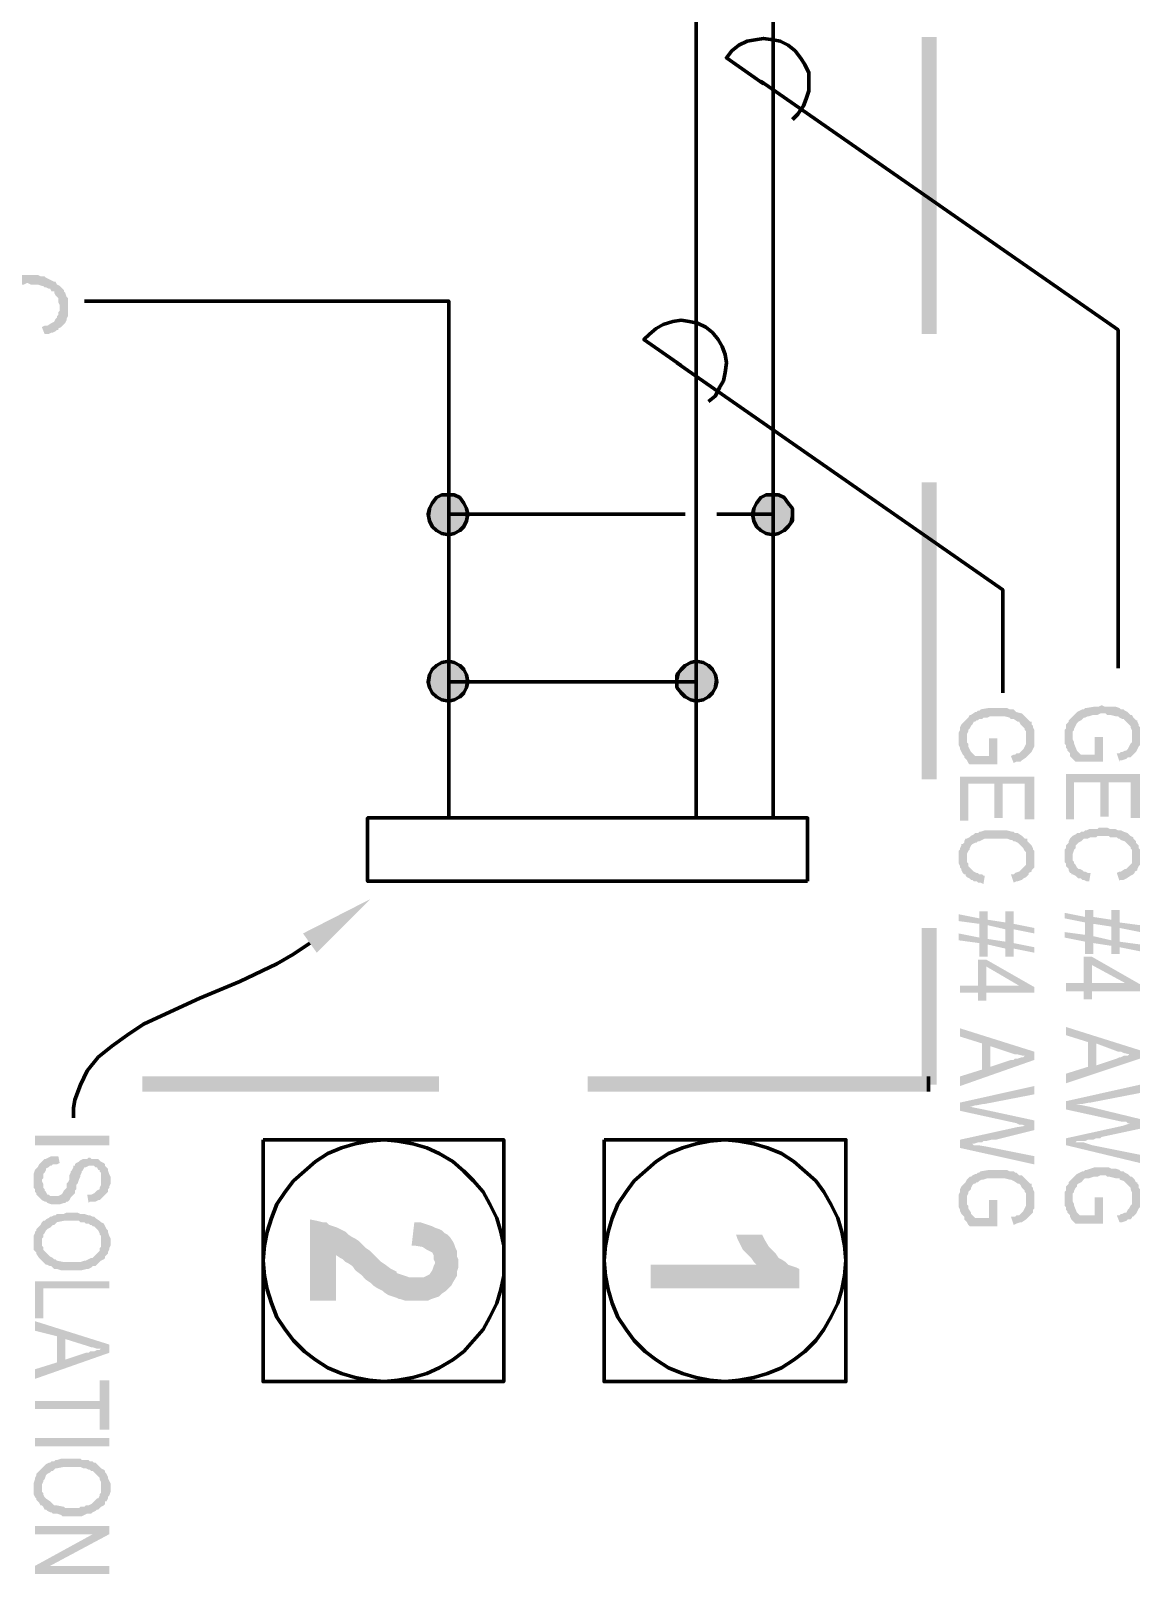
# Model space of a CAD drawing. Header units: inches. Extents: x -186 to 186, y -282 to 282.
# Drawn here: x 28.81 to 58.7, y -200.52 to -158.94 of the extents above; entities that cross this region are included whole.
import ezdxf

# ---------------------------------------------------------------- set-up
doc = ezdxf.new("R2010")
doc.units = ezdxf.units.IN
doc.header["$MEASUREMENT"] = 0
doc.layers.add('H', color=7, linetype='CONTINUOUS', lineweight=100)
doc.layers.add('P', color=250, linetype='CONTINUOUS', lineweight=100)

msp = doc.modelspace()

# ---------------------------------------------------------------- hatches: boundary and pattern name
at = {"layer": 'H', "linetype": 'Continuous'}
for points in [[(52.815, -167.111), (53.222, -167.111), (52.815, -159.111)], [(53.222, -167.111), (52.815, -159.111), (53.222, -159.111)], [(29.815, -166.407), (29.815, -166.259), (29.815, -166.222), (29.815, -166.148), (29.778, -166.111), (29.741, -166), (29.704, -165.963), (29.704, -165.926), (29.667, -165.889), (29.63, -165.852), (29.593, -165.815), (29.519, -165.778), (29.481, -165.704), (29.444, -165.704), (29.37, -165.667), (29.296, -165.63), (29.222, -165.593), (29.185, -165.556), (29.074, -165.556), (29, -165.519), (28.963, -165.519), (28.889, -165.519), (28.815, -165.519), (28.778, -165.519), (28.63, -165.519), (28.556, -165.519), (28.481, -165.519), (28.444, -165.519), (28.37, -165.556), (28.296, -165.556), (28.185, -165.593), (28.148, -165.63), (28.111, -165.63), (28.074, -165.63), (28, -165.667), (27.963, -165.704), (27.926, -165.741), (27.852, -165.778), (27.815, -165.815), (27.778, -165.852), (27.741, -165.889), (27.704, -165.963), (27.667, -166), (27.667, -166.074), (27.63, -166.111), (27.63, -166.185), (27.63, -166.222), (27.593, -166.37), (27.593, -166.444), (27.593, -166.519), (27.593, -166.556), (27.63, -166.63), (27.63, -166.667), (27.667, -166.741), (27.667, -166.815), (27.704, -166.852), (27.741, -166.889), (27.778, -166.963), (27.815, -167), (27.852, -167.037), (27.852, -166.407), (27.852, -166.333), (27.852, -166.296), (27.889, -166.222), (27.889, -166.148), (27.926, -166.111), (27.963, -166.074), (28, -166), (28.074, -165.926), (28.111, -165.926), (28.148, -165.889), (28.185, -165.852), (28.222, -165.852), (28.259, -165.815), (28.333, -165.815), (28.37, -165.778), (28.444, -165.778), (28.519, -165.778), (28.63, -165.778), (28.704, -165.741), (28.741, -165.741), (28.815, -165.778), (28.926, -165.778), (29, -165.778), (29.111, -165.815), (29.148, -165.815), (29.185, -165.852), (29.222, -165.852), (29.296, -165.889), (29.333, -165.889), (29.37, -165.963), (29.444, -165.963), (29.444, -166), (29.481, -166.074), (29.519, -166.111), (29.556, -166.148), (29.556, -166.259), (29.593, -166.333), (29.593, -166.407), (29.63, -166.926), (29.667, -166.889), (29.704, -166.852), (29.741, -166.815), (29.778, -166.741), (29.778, -166.704), (29.815, -166.63), (29.815, -166.593), (29.815, -166.519), (29.815, -166.481)], [(29.63, -166.926), (29.593, -166.407), (29.593, -166.481), (29.556, -166.519), (29.556, -166.593), (29.519, -166.63), (29.519, -166.667), (29.481, -166.704), (29.444, -166.778), (29.37, -166.815), (29.259, -166.889), (29.185, -166.889), (29.111, -166.926), (29.185, -167.111), (29.222, -167.111), (29.296, -167.111), (29.37, -167.074), (29.407, -167.074), (29.481, -167.037), (29.519, -167), (29.556, -167), (29.556, -166.963)], [(52.815, -179.111), (53.222, -179.111), (52.815, -171.111)], [(53.222, -179.111), (52.815, -171.111), (53.222, -171.111)], [(39.63, -171.667), (39.556, -171.815), (39.556, -172.148)], [(39.63, -171.667), (39.63, -172.296), (39.556, -172.148)], [(39.741, -171.519), (39.63, -171.667), (39.63, -172.296)], [(39.741, -171.519), (39.741, -172.407), (39.63, -172.296)], [(39.889, -171.444), (39.741, -171.519), (39.741, -172.407)], [(39.889, -171.444), (39.889, -172.481), (39.741, -172.407)], [(40.074, -171.444), (39.889, -171.444), (39.889, -172.481)], [(40.074, -171.444), (40.074, -172.519), (39.889, -172.481)], [(40.222, -171.444), (40.074, -171.444), (40.074, -172.519)], [(40.222, -171.444), (40.222, -172.481), (40.074, -172.519)], [(40.37, -171.519), (40.222, -171.444), (40.222, -172.481)], [(40.37, -171.519), (40.37, -172.407), (40.222, -172.481)], [(40.481, -171.667), (40.37, -171.519), (40.37, -172.407)], [(40.481, -171.667), (40.481, -172.296), (40.37, -172.407)], [(40.556, -171.815), (40.481, -171.667), (40.481, -172.296)], [(48.37, -171.667), (48.296, -171.815), (48.296, -172.148)], [(48.37, -171.667), (48.37, -172.296), (48.296, -172.148)], [(48.481, -171.519), (48.37, -171.667), (48.37, -172.296)], [(48.481, -171.519), (48.481, -172.407), (48.37, -172.296)], [(48.63, -171.444), (48.481, -171.519), (48.481, -172.407)], [(48.63, -171.444), (48.63, -172.481), (48.481, -172.407)], [(48.815, -171.444), (48.63, -171.444), (48.63, -172.481)], [(48.815, -171.444), (48.815, -172.519), (48.63, -172.481)], [(48.963, -171.444), (48.815, -171.444), (48.815, -172.519)], [(48.963, -171.444), (48.963, -172.481), (48.815, -172.519)], [(49.111, -171.519), (48.963, -171.444), (48.963, -172.481)], [(49.111, -171.519), (49.111, -172.407), (48.963, -172.481)], [(49.222, -171.667), (49.111, -171.519), (49.111, -172.407)], [(49.222, -171.667), (49.222, -172.296), (49.111, -172.407)], [(49.333, -171.815), (49.222, -171.667), (49.222, -172.296)], [(39.556, -171.815), (39.556, -172.148), (39.519, -171.963)], [(40.556, -171.815), (40.556, -172.148), (40.481, -172.296)], [(40.593, -171.963), (40.556, -171.815), (40.556, -172.148)], [(48.296, -171.815), (48.296, -172.148), (48.259, -171.963)], [(49.333, -171.815), (49.333, -172.148), (49.222, -172.296)], [(49.333, -171.963), (49.333, -171.815), (49.333, -172.148)], [(39.63, -176.148), (39.556, -176.296), (39.556, -176.63)], [(39.63, -176.148), (39.63, -176.778), (39.556, -176.63)], [(39.741, -176.037), (39.63, -176.148), (39.63, -176.778)], [(39.741, -176.037), (39.741, -176.889), (39.63, -176.778)], [(39.889, -175.963), (39.741, -176.037), (39.741, -176.889)], [(39.889, -175.963), (39.889, -176.963), (39.741, -176.889)], [(40.074, -175.926), (39.889, -175.963), (39.889, -176.963)], [(40.074, -175.926), (40.074, -177), (39.889, -176.963)], [(40.222, -175.963), (40.074, -175.926), (40.074, -177)], [(40.222, -175.963), (40.222, -176.963), (40.074, -177)], [(40.37, -176.037), (40.222, -175.963), (40.222, -176.963)], [(40.37, -176.037), (40.37, -176.889), (40.222, -176.963)], [(40.481, -176.148), (40.37, -176.037), (40.37, -176.889)], [(40.481, -176.148), (40.481, -176.778), (40.37, -176.889)], [(40.556, -176.296), (40.481, -176.148), (40.481, -176.778)], [(46.333, -176.148), (46.222, -176.296), (46.222, -176.63)], [(46.333, -176.148), (46.333, -176.778), (46.222, -176.63)], [(46.444, -176.037), (46.333, -176.148), (46.333, -176.778)], [(46.444, -176.037), (46.444, -176.889), (46.333, -176.778)], [(46.593, -175.963), (46.444, -176.037), (46.444, -176.889)], [(46.593, -175.963), (46.593, -176.963), (46.444, -176.889)], [(46.741, -175.926), (46.593, -175.963), (46.593, -176.963)], [(46.741, -175.926), (46.741, -177), (46.593, -176.963)], [(46.926, -175.963), (46.741, -175.926), (46.741, -177)], [(46.926, -175.963), (46.926, -176.963), (46.741, -177)], [(47.074, -176.037), (46.926, -175.963), (46.926, -176.963)], [(47.074, -176.037), (47.074, -176.889), (46.926, -176.963)], [(47.185, -176.148), (47.074, -176.037), (47.074, -176.889)], [(47.185, -176.148), (47.185, -176.778), (47.074, -176.889)], [(47.259, -176.296), (47.185, -176.148), (47.185, -176.778)], [(39.556, -176.296), (39.556, -176.63), (39.519, -176.481)], [(40.556, -176.296), (40.556, -176.63), (40.481, -176.778)], [(40.593, -176.481), (40.556, -176.296), (40.556, -176.63)], [(46.222, -176.296), (46.222, -176.63), (46.222, -176.481)], [(47.259, -176.296), (47.259, -176.63), (47.185, -176.778)], [(47.296, -176.481), (47.259, -176.296), (47.259, -176.63)], [(55.852, -178), (55.852, -177.889), (55.852, -177.815), (55.852, -177.778), (55.815, -177.704), (55.815, -177.667), (55.778, -177.63), (55.778, -177.556), (55.741, -177.556), (55.704, -177.519), (55.667, -177.481), (55.63, -177.444), (55.593, -177.407), (55.556, -177.37), (55.519, -177.333), (55.37, -177.296), (55.333, -177.259), (55.296, -177.222), (55.222, -177.222), (55.185, -177.222), (55.111, -177.185), (55.074, -177.185), (55, -177.185), (54.889, -177.185), (54.815, -177.185), (54.741, -177.185), (54.63, -177.185), (54.407, -177.222), (54.37, -177.259), (54.333, -177.259), (54.296, -177.296), (54.259, -177.296), (54.148, -177.37), (54.111, -177.37), (54.074, -177.444), (54.037, -177.481), (54, -177.519), (53.963, -177.556), (53.926, -177.593), (53.889, -177.63), (53.852, -177.704), (53.852, -177.741), (53.852, -177.778), (53.815, -177.852), (53.815, -177.889), (53.815, -177.963), (53.815, -178), (53.815, -178.037), (53.815, -178.111), (53.815, -178.148), (53.815, -178.185), (53.852, -178.259), (53.852, -178.296), (53.889, -178.37), (53.926, -178.444), (53.963, -178.481), (53.963, -178.519), (54, -178.556), (54.037, -178.593), (54.037, -178), (54.037, -177.926), (54.037, -177.889), (54.074, -177.815), (54.074, -177.778), (54.111, -177.741), (54.148, -177.667), (54.185, -177.63), (54.222, -177.556), (54.259, -177.556), (54.296, -177.519), (54.333, -177.519), (54.37, -177.481), (54.444, -177.481), (54.481, -177.444), (54.593, -177.444), (54.667, -177.407), (54.704, -177.407), (54.778, -177.407), (54.926, -177.407), (54.963, -177.407), (55.037, -177.407), (55.185, -177.444), (55.222, -177.481), (55.296, -177.481), (55.407, -177.556), (55.444, -177.556), (55.481, -177.63), (55.519, -177.667), (55.556, -177.704), (55.593, -177.741), (55.593, -177.778), (55.63, -177.815), (55.63, -177.889), (55.63, -178), (55.667, -178.481), (55.704, -178.444), (55.741, -178.407), (55.778, -178.37), (55.815, -178.296), (55.852, -178.222), (55.852, -178.185), (55.852, -178.111), (55.852, -178.074)], [(58.704, -177.963), (58.704, -177.815), (58.704, -177.778), (58.704, -177.704), (58.667, -177.667), (58.667, -177.63), (58.63, -177.556), (58.63, -177.519), (58.593, -177.519), (58.556, -177.481), (58.519, -177.444), (58.481, -177.37), (58.444, -177.37), (58.407, -177.333), (58.37, -177.296), (58.296, -177.259), (58.259, -177.222), (58.222, -177.222), (58.185, -177.222), (58.148, -177.185), (58.037, -177.148), (57.963, -177.148), (57.926, -177.148), (57.852, -177.148), (57.741, -177.148), (57.667, -177.111), (57.593, -177.148), (57.481, -177.148), (57.259, -177.185), (57.222, -177.185), (57.185, -177.222), (57.148, -177.222), (57, -177.296), (56.963, -177.333), (56.926, -177.37), (56.889, -177.407), (56.852, -177.444), (56.815, -177.481), (56.778, -177.519), (56.778, -177.556), (56.741, -177.593), (56.704, -177.63), (56.704, -177.667), (56.704, -177.741), (56.667, -177.778), (56.667, -177.852), (56.667, -177.889), (56.667, -177.963), (56.667, -178), (56.667, -178.037), (56.667, -178.111), (56.667, -178.148), (56.704, -178.185), (56.704, -178.259), (56.741, -178.296), (56.741, -178.333), (56.778, -178.37), (56.815, -178.407), (56.815, -178.481), (56.852, -178.519), (56.889, -178.556), (56.889, -177.963), (56.889, -177.889), (56.889, -177.815), (56.926, -177.778), (56.926, -177.741), (56.963, -177.667), (57, -177.593), (57.037, -177.556), (57.111, -177.519), (57.148, -177.481), (57.185, -177.444), (57.222, -177.444), (57.296, -177.407), (57.333, -177.407), (57.444, -177.37), (57.519, -177.37), (57.556, -177.37), (57.63, -177.333), (57.778, -177.333), (57.815, -177.37), (57.889, -177.37), (58.037, -177.407), (58.111, -177.407), (58.148, -177.444), (58.222, -177.481), (58.259, -177.481), (58.296, -177.519), (58.37, -177.593), (58.444, -177.667), (58.444, -177.704), (58.481, -177.778), (58.481, -177.815), (58.481, -177.963), (58.519, -178.444), (58.556, -178.407), (58.593, -178.37), (58.63, -178.296), (58.667, -178.222), (58.704, -178.185), (58.704, -178.111), (58.704, -178.074), (58.704, -178)], [(54.852, -178.704), (54.852, -178), (54.63, -178), (54.63, -178.481), (54.259, -178.481), (54.222, -178.444), (54.185, -178.407), (54.148, -178.37), (54.074, -178.222), (54.074, -178.148), (54.037, -178.111), (54.037, -178.037), (54.037, -178), (54.037, -178.593), (54.074, -178.667), (54.111, -178.704)], [(55.667, -178.481), (55.63, -178), (55.63, -178.037), (55.63, -178.111), (55.63, -178.148), (55.593, -178.222), (55.556, -178.296), (55.519, -178.333), (55.481, -178.37), (55.444, -178.407), (55.37, -178.407), (55.333, -178.444), (55.296, -178.444), (55.222, -178.481), (55.296, -178.667), (55.37, -178.63), (55.481, -178.63), (55.519, -178.593), (55.63, -178.519)], [(57.704, -178.63), (57.704, -177.963), (57.481, -177.963), (57.481, -178.444), (57.111, -178.444), (57.074, -178.407), (57.037, -178.37), (57, -178.333), (56.926, -178.148), (56.926, -178.111), (56.889, -178.037), (56.889, -178), (56.889, -177.963), (56.889, -178.556), (56.926, -178.593), (56.963, -178.63)], [(58.519, -178.444), (58.481, -177.963), (58.481, -178), (58.481, -178.074), (58.481, -178.111), (58.444, -178.148), (58.407, -178.222), (58.37, -178.296), (58.333, -178.333), (58.296, -178.333), (58.222, -178.37), (58.185, -178.37), (58.148, -178.407), (58.074, -178.407), (58.148, -178.63), (58.148, -178.593), (58.222, -178.593), (58.333, -178.556), (58.37, -178.519), (58.444, -178.519), (58.481, -178.481)], [(55.852, -180.185), (55.852, -179.037), (53.852, -179.037), (53.852, -180.222), (54.074, -180.222), (54.074, -179.222), (54.778, -179.222), (54.778, -180.148), (55, -180.148), (55, -179.222), (55.593, -179.222), (55.593, -180.185)], [(58.704, -180.148), (58.704, -178.963), (56.704, -178.963), (56.704, -180.185), (56.926, -180.185), (56.926, -179.185), (57.63, -179.185), (57.63, -180.111), (57.852, -180.111), (57.852, -179.185), (58.444, -179.185), (58.444, -180.148)], [(58.519, -180.667), (58.444, -180.63), (58.407, -180.593), (58.37, -180.556), (58.259, -180.519), (58.185, -180.481), (58.148, -180.481), (58.111, -180.481), (58.037, -180.444), (57.963, -180.444), (57.889, -180.444), (57.815, -180.407), (57.593, -180.407), (57.556, -180.444), (57.481, -180.444), (57.444, -180.444), (57.37, -180.444), (57.333, -180.444), (57.259, -180.481), (57.222, -180.481), (57.185, -180.519), (57.111, -180.519), (57.074, -180.556), (57, -180.556), (56.963, -180.593), (56.889, -180.63), (56.852, -180.667), (56.815, -180.704), (56.778, -180.778), (56.778, -180.815), (56.741, -180.852), (56.704, -180.889), (56.704, -180.963), (56.667, -181), (56.667, -181.037), (56.667, -181.111), (56.667, -181.185), (56.667, -181.222), (56.667, -181.296), (56.667, -181.333), (56.704, -181.37), (56.704, -181.444), (56.741, -181.481), (56.778, -181.519), (56.778, -181.556), (56.815, -181.63), (56.852, -181.63), (56.852, -181.667), (56.889, -181.148), (56.889, -181.111), (56.926, -181), (56.963, -180.963), (56.963, -180.889), (57, -180.852), (57.037, -180.815), (57.111, -180.778), (57.148, -180.741), (57.185, -180.704), (57.296, -180.704), (57.37, -180.667), (57.444, -180.667), (57.519, -180.667), (57.556, -180.63), (57.852, -180.63), (57.889, -180.667), (57.963, -180.667), (58.074, -180.667), (58.111, -180.704), (58.148, -180.704), (58.185, -180.741), (58.296, -180.778), (58.333, -180.815), (58.37, -180.852), (58.407, -180.889), (58.444, -180.926), (58.444, -180.963), (58.481, -181), (58.481, -181.074), (58.481, -181.148), (58.481, -181.185)], [(55.667, -180.704), (55.593, -180.704), (55.556, -180.667), (55.519, -180.63), (55.407, -180.556), (55.333, -180.556), (55.296, -180.519), (55.259, -180.519), (55.111, -180.481), (55.037, -180.481), (54.963, -180.481), (54.741, -180.481), (54.704, -180.481), (54.63, -180.481), (54.556, -180.481), (54.519, -180.481), (54.407, -180.519), (54.37, -180.519), (54.333, -180.556), (54.259, -180.556), (54.222, -180.593), (54.148, -180.63), (54.111, -180.667), (54.037, -180.704), (54, -180.704), (53.963, -180.778), (53.963, -180.815), (53.926, -180.852), (53.889, -180.852), (53.889, -180.889), (53.852, -180.963), (53.852, -181), (53.815, -181.037), (53.815, -181.111), (53.815, -181.148), (53.815, -181.222), (53.815, -181.259), (53.815, -181.333), (53.815, -181.37), (53.852, -181.444), (53.852, -181.481), (53.889, -181.519), (53.889, -181.556), (53.926, -181.63), (53.963, -181.667), (54, -181.667), (54, -181.704), (54.037, -181.222), (54.037, -181.185), (54.037, -181.148), (54.037, -181.111), (54.074, -181.037), (54.111, -181), (54.111, -180.963), (54.148, -180.889), (54.185, -180.852), (54.259, -180.815), (54.296, -180.815), (54.333, -180.778), (54.37, -180.778), (54.444, -180.741), (54.519, -180.704), (54.593, -180.704), (54.667, -180.704), (54.704, -180.704), (55, -180.704), (55.037, -180.704), (55.111, -180.704), (55.222, -180.741), (55.259, -180.741), (55.296, -180.778), (55.333, -180.778), (55.407, -180.815), (55.444, -180.852), (55.481, -180.889), (55.519, -180.926), (55.556, -180.963), (55.593, -181.037), (55.63, -181.074), (55.63, -181.111), (55.63, -181.185), (55.63, -181.222)], [(55.852, -181.222), (55.852, -181.148), (55.852, -181.111), (55.852, -181.037), (55.815, -181), (55.815, -180.963), (55.778, -180.889), (55.741, -180.852), (55.704, -180.815), (55.667, -180.778), (55.667, -180.704), (55.63, -181.222), (55.63, -181.333), (55.63, -181.37), (55.63, -181.407), (55.593, -181.444), (55.556, -181.481), (55.519, -181.519), (55.481, -181.556), (55.444, -181.593), (55.333, -181.63), (55.296, -181.667), (55.222, -181.667), (55.296, -181.889), (55.37, -181.852), (55.407, -181.852), (55.519, -181.815), (55.556, -181.778), (55.63, -181.741), (55.667, -181.704), (55.704, -181.667), (55.704, -181.63), (55.778, -181.593), (55.778, -181.556), (55.815, -181.519), (55.852, -181.481), (55.852, -181.407), (55.852, -181.37), (55.852, -181.296)], [(58.704, -181.185), (58.704, -181.111), (58.704, -181.037), (58.704, -181), (58.667, -180.963), (58.667, -180.889), (58.63, -180.852), (58.593, -180.815), (58.593, -180.778), (58.556, -180.741), (58.519, -180.704), (58.519, -180.667), (58.481, -181.185), (58.481, -181.259), (58.481, -181.296), (58.481, -181.37), (58.407, -181.444), (58.37, -181.481), (58.333, -181.519), (58.296, -181.519), (58.185, -181.593), (58.148, -181.593), (58.074, -181.63), (58.148, -181.852), (58.148, -181.815), (58.222, -181.815), (58.259, -181.815), (58.333, -181.778), (58.444, -181.704), (58.519, -181.667), (58.556, -181.63), (58.556, -181.593), (58.63, -181.556), (58.63, -181.519), (58.667, -181.444), (58.704, -181.407), (58.704, -181.37), (58.704, -181.296), (58.704, -181.259)], [(54.519, -181.704), (54.481, -181.704), (54.444, -181.667), (54.37, -181.667), (54.333, -181.63), (54.296, -181.63), (54.222, -181.593), (54.185, -181.556), (54.148, -181.519), (54.111, -181.481), (54.074, -181.444), (54.074, -181.37), (54.037, -181.333), (54.037, -181.296), (54.037, -181.222), (54, -181.704), (54.037, -181.741), (54.111, -181.778), (54.148, -181.815), (54.185, -181.815), (54.222, -181.852), (54.296, -181.852), (54.333, -181.889), (54.407, -181.889), (54.481, -181.926)], [(57.37, -181.63), (57.333, -181.63), (57.296, -181.63), (57.222, -181.593), (57.185, -181.593), (57.148, -181.556), (57.074, -181.519), (57.037, -181.519), (57, -181.481), (56.963, -181.407), (56.926, -181.37), (56.926, -181.333), (56.889, -181.296), (56.889, -181.222), (56.889, -181.148), (56.852, -181.667), (56.889, -181.667), (56.963, -181.704), (57, -181.741), (57.037, -181.778), (57.111, -181.778), (57.148, -181.815), (57.185, -181.815), (57.259, -181.852), (57.333, -181.852)], [(36.148, -183.259), (37.963, -182.333), (36.519, -183.778)], [(55.852, -183.778), (55.852, -183.63), (55.296, -183.519), (55.296, -182.667), (55.074, -182.667), (55.074, -183.481), (54.593, -183.407), (54.593, -182.667), (54.37, -182.667), (54.37, -183.37), (53.815, -183.259), (53.815, -183.444), (54.37, -183.519), (54.37, -183.889), (54.593, -183.889), (54.593, -183.556), (55.074, -183.667), (55.074, -183.889), (55.296, -183.889), (55.296, -183.667)], [(54.37, -182.852), (53.815, -182.741), (53.815, -182.926), (54.37, -183), (54.37, -183.37)], [(55.074, -182.963), (54.593, -182.889), (54.593, -183.037), (55.074, -183.148), (55.074, -183.481)], [(58.704, -183.741), (58.704, -183.556), (58.148, -183.481), (58.148, -182.63), (57.926, -182.63), (57.926, -183.444), (57.444, -183.333), (57.444, -182.63), (57.222, -182.63), (57.222, -183.296), (56.667, -183.222), (56.667, -183.37), (57.222, -183.481), (57.222, -183.815), (57.444, -183.815), (57.444, -183.519), (57.926, -183.593), (57.926, -183.815), (58.148, -183.815), (58.148, -183.63)], [(57.222, -182.815), (56.667, -182.704), (56.667, -182.852), (57.222, -182.963), (57.222, -183.296)], [(57.926, -182.889), (57.444, -182.815), (57.444, -183), (57.926, -183.074), (57.926, -183.444)], [(52.815, -187.333), (53.222, -187.333), (52.815, -183.111)], [(53.222, -187.333), (52.815, -183.111), (53.222, -183.111)], [(55.852, -183.259), (55.852, -183.111), (55.296, -183), (55.296, -183.148)], [(58.704, -183.222), (58.704, -183.037), (58.148, -182.963), (58.148, -183.111)], [(55.852, -184.852), (55.852, -184.704), (54.556, -183.963), (54.333, -183.963), (54.333, -184.667), (53.852, -184.667), (53.852, -184.852), (54.333, -184.852), (54.333, -185.074), (54.556, -185.074), (54.556, -184.148), (55.444, -184.667)], [(55.852, -184.852), (55.444, -184.667), (54.556, -184.667), (54.556, -184.148), (54.556, -184.852)], [(58.704, -184.815), (58.704, -184.63), (57.407, -183.889), (57.185, -183.889), (57.185, -184.593), (56.704, -184.593), (56.704, -184.815), (57.185, -184.815), (57.185, -185.037), (57.407, -185.037), (57.407, -184.111), (58.296, -184.593)], [(58.704, -184.815), (58.296, -184.593), (57.407, -184.593), (57.407, -184.111), (57.407, -184.815)], [(55.852, -186.667), (55.852, -186.444), (53.852, -185.815), (53.852, -186.037), (54.444, -186.222), (54.444, -186.926), (54.667, -186.296), (55.222, -186.481), (55.333, -186.519), (55.407, -186.519), (55.556, -186.556), (55.63, -186.556)], [(58.704, -186.63), (58.704, -186.407), (56.704, -185.778), (56.704, -186), (57.296, -186.185), (57.296, -186.852), (57.519, -186.222), (58.111, -186.444), (58.148, -186.444), (58.185, -186.444), (58.259, -186.481), (58.444, -186.519), (58.481, -186.519)], [(58.704, -186.63), (58.481, -186.519), (58.444, -186.519), (58.407, -186.519), (58.37, -186.556), (58.296, -186.556), (58.259, -186.556), (58.185, -186.593), (58.148, -186.593), (58.074, -186.63), (57.519, -186.815), (57.519, -186.222), (57.296, -186.852), (56.704, -187.037), (56.704, -187.296)], [(55.852, -186.667), (55.63, -186.556), (55.593, -186.556), (55.556, -186.593), (55.519, -186.593), (55.407, -186.63), (55.333, -186.63), (55.296, -186.667), (55.222, -186.667), (54.667, -186.852), (54.667, -186.296), (54.444, -186.926), (53.852, -187.111), (53.852, -187.37)], [(31.815, -187.111), (31.815, -187.519), (39.815, -187.111)], [(31.815, -187.519), (39.815, -187.111), (39.815, -187.519)], [(43.815, -187.111), (43.815, -187.519), (53, -187.111)], [(43.815, -187.519), (53, -187.111), (53, -187.519)], [(55.852, -187.593), (55.852, -187.37), (53.852, -187.815), (54.111, -187.926), (54.148, -187.926), (54.259, -187.889), (54.296, -187.889), (54.481, -187.852), (54.519, -187.852)], [(58.704, -187.556), (58.704, -187.333), (56.704, -187.778), (56.963, -187.852), (57, -187.852), (57.111, -187.852), (57.148, -187.852), (57.333, -187.815), (57.37, -187.815)], [(55.852, -188.556), (55.852, -188.296), (54.481, -188), (54.111, -187.926), (53.852, -187.815), (53.852, -188.037), (55.37, -188.37), (55.444, -188.407), (55.481, -188.407), (55.519, -188.407), (55.593, -188.444)], [(58.704, -188.519), (58.704, -188.259), (57.333, -187.926), (56.963, -187.852), (56.704, -187.778), (56.704, -188), (58.222, -188.333), (58.296, -188.333), (58.333, -188.333), (58.37, -188.37), (58.444, -188.37)], [(28.926, -188.963), (30.926, -188.963), (30.926, -188.704), (28.926, -188.704)], [(55.852, -188.556), (55.593, -188.444), (55.37, -188.481), (53.852, -188.815), (54.111, -188.926), (54.148, -188.926), (54.222, -188.926), (54.333, -188.889), (54.37, -188.889), (54.444, -188.889), (54.481, -188.852), (54.556, -188.852), (54.704, -188.815), (54.778, -188.815), (54.815, -188.815)], [(58.704, -188.519), (58.444, -188.37), (58.222, -188.444), (56.704, -188.778), (56.963, -188.889), (57, -188.852), (57.074, -188.852), (57.111, -188.852), (57.185, -188.852), (57.222, -188.852), (57.296, -188.815), (57.333, -188.815), (57.407, -188.815), (57.444, -188.815), (57.519, -188.778), (57.556, -188.778), (57.63, -188.778), (57.667, -188.741)], [(55.852, -189.481), (55.852, -189.259), (54.556, -189), (54.333, -188.963), (54.296, -188.963), (54.222, -188.963), (54.185, -188.926), (54.111, -188.926), (53.852, -188.815), (53.852, -189.037)], [(58.704, -189.444), (58.704, -189.222), (57.407, -188.963), (57.185, -188.889), (57.148, -188.889), (57.037, -188.889), (56.963, -188.889), (56.704, -188.778), (56.704, -188.963)], [(30.963, -189.889), (30.963, -189.815), (30.926, -189.741), (30.889, -189.63), (30.889, -189.593), (30.852, -189.556), (30.815, -189.519), (30.815, -189.481), (30.778, -189.444), (30.704, -189.407), (30.667, -189.37), (30.63, -189.333), (30.556, -189.333), (30.519, -189.333), (30.444, -189.333), (30.407, -189.296), (30.37, -189.296), (30.333, -189.333), (30.259, -189.333), (30.222, -189.333), (30.148, -189.37), (30.111, -189.407), (30.037, -189.444), (30, -189.481), (30, -189.519), (29.963, -189.519), (29.963, -189.556), (29.926, -189.63), (29.889, -189.667), (29.889, -189.704), (29.852, -189.778), (29.852, -189.852), (29.852, -189.889), (29.815, -189.963), (29.778, -190), (29.778, -190.074), (29.778, -190.111), (29.741, -190.148), (29.704, -190.185), (29.667, -190.259), (29.63, -190.296), (29.556, -190.333), (29.481, -190.333), (29.444, -190.333), (29.333, -190.333), (29.296, -190.296), (29.259, -190.296), (29.222, -190.222), (29.185, -190.185), (29.185, -190.148), (29.148, -190.111), (29.148, -190.037), (29.148, -190), (29.111, -189.926), (29.111, -189.407), (29.074, -189.444), (29.037, -189.481), (29, -189.556), (28.963, -189.593), (28.926, -189.63), (28.889, -189.741), (28.889, -189.815), (28.889, -189.852), (28.889, -189.926), (28.889, -190), (28.889, -190.037), (28.889, -190.111), (28.926, -190.148), (28.926, -190.222), (28.963, -190.259), (28.963, -190.296), (29, -190.333), (29.037, -190.37), (29.074, -190.407), (29.111, -190.444), (29.185, -190.481), (29.222, -190.481), (29.259, -190.519), (29.37, -190.556), (29.593, -190.556), (29.704, -190.519), (29.741, -190.519), (29.778, -190.481), (29.815, -190.481), (29.852, -190.444), (29.889, -190.37), (29.963, -190.296), (30, -190.259), (30, -190.222), (30, -190.185), (30.037, -190.148), (30.037, -190.111), (30.037, -190.037), (30.074, -190), (30.111, -189.889), (30.148, -189.815), (30.148, -189.778), (30.185, -189.704), (30.185, -189.667), (30.222, -189.63), (30.259, -189.556), (30.296, -189.556), (30.37, -189.519), (30.444, -189.519), (30.519, -189.519), (30.556, -189.556), (30.593, -189.556), (30.63, -189.63), (30.667, -189.63), (30.667, -189.667), (30.704, -189.704), (30.704, -189.778), (30.704, -189.815), (30.704, -189.889), (30.741, -190.37), (30.778, -190.333), (30.815, -190.296), (30.852, -190.259), (30.889, -190.222), (30.889, -190.148), (30.926, -190.111), (30.926, -190.074), (30.963, -190), (30.963, -189.963)], [(29.593, -189.444), (29.556, -189.259), (29.444, -189.259), (29.37, -189.259), (29.296, -189.296), (29.222, -189.333), (29.185, -189.333), (29.148, -189.37), (29.111, -189.407), (29.111, -189.926), (29.111, -189.889), (29.148, -189.852), (29.148, -189.815), (29.148, -189.741), (29.185, -189.704), (29.222, -189.63), (29.222, -189.593), (29.296, -189.556), (29.333, -189.519), (29.37, -189.519), (29.407, -189.481), (29.519, -189.481)], [(58.704, -190.37), (58.704, -190.259), (58.704, -190.222), (58.704, -190.148), (58.667, -190.111), (58.667, -190.037), (58.63, -190), (58.63, -189.963), (58.593, -189.963), (58.556, -189.889), (58.519, -189.852), (58.481, -189.815), (58.444, -189.815), (58.407, -189.778), (58.37, -189.741), (58.296, -189.704), (58.259, -189.667), (58.222, -189.667), (58.185, -189.667), (58.148, -189.63), (58.037, -189.593), (57.963, -189.593), (57.926, -189.593), (57.852, -189.556), (57.741, -189.556), (57.667, -189.556), (57.593, -189.556), (57.481, -189.556), (57.259, -189.63), (57.222, -189.63), (57.185, -189.667), (57.148, -189.667), (57, -189.741), (56.963, -189.778), (56.926, -189.815), (56.889, -189.852), (56.852, -189.889), (56.815, -189.926), (56.778, -189.963), (56.778, -190), (56.741, -190.037), (56.704, -190.074), (56.704, -190.111), (56.704, -190.185), (56.667, -190.222), (56.667, -190.296), (56.667, -190.333), (56.667, -190.407), (56.667, -190.444), (56.667, -190.481), (56.667, -190.519), (56.667, -190.593), (56.704, -190.63), (56.704, -190.704), (56.741, -190.741), (56.741, -190.778), (56.778, -190.815), (56.815, -190.852), (56.815, -190.889), (56.852, -190.963), (56.889, -191), (56.889, -190.37), (56.889, -190.333), (56.889, -190.259), (56.926, -190.222), (56.926, -190.185), (56.963, -190.111), (57, -190.074), (57, -190.037), (57.037, -190), (57.111, -189.963), (57.148, -189.926), (57.185, -189.889), (57.222, -189.852), (57.296, -189.852), (57.333, -189.852), (57.444, -189.815), (57.519, -189.815), (57.556, -189.815), (57.63, -189.778), (57.778, -189.778), (57.815, -189.815), (57.889, -189.815), (58.037, -189.852), (58.111, -189.852), (58.148, -189.852), (58.148, -189.889), (58.259, -189.926), (58.296, -189.963), (58.37, -190.037), (58.407, -190.074), (58.444, -190.111), (58.444, -190.148), (58.481, -190.222), (58.481, -190.259), (58.481, -190.37), (58.519, -190.889), (58.556, -190.852), (58.593, -190.815), (58.63, -190.741), (58.667, -190.667), (58.704, -190.63), (58.704, -190.556), (58.704, -190.519), (58.704, -190.444)], [(30.741, -190.37), (30.704, -189.889), (30.704, -189.926), (30.704, -190), (30.704, -190.037), (30.667, -190.111), (30.667, -190.148), (30.593, -190.185), (30.556, -190.222), (30.519, -190.259), (30.444, -190.296), (30.407, -190.296), (30.333, -190.296), (30.37, -190.519), (30.407, -190.481), (30.481, -190.481), (30.556, -190.481), (30.63, -190.444), (30.667, -190.444), (30.704, -190.407)], [(55.852, -190.444), (55.852, -190.333), (55.852, -190.259), (55.852, -190.222), (55.815, -190.148), (55.815, -190.111), (55.778, -190.074), (55.778, -190), (55.741, -190), (55.704, -189.963), (55.667, -189.926), (55.63, -189.889), (55.593, -189.852), (55.556, -189.815), (55.519, -189.778), (55.444, -189.778), (55.37, -189.704), (55.333, -189.704), (55.296, -189.667), (55.222, -189.667), (55.185, -189.667), (55.111, -189.63), (55.074, -189.63), (55, -189.63), (54.889, -189.63), (54.815, -189.63), (54.741, -189.63), (54.63, -189.63), (54.407, -189.667), (54.37, -189.704), (54.333, -189.704), (54.296, -189.741), (54.259, -189.741), (54.185, -189.778), (54.148, -189.815), (54.111, -189.815), (54.074, -189.852), (54.037, -189.889), (54, -189.963), (53.963, -190), (53.926, -190.037), (53.889, -190.074), (53.852, -190.148), (53.852, -190.185), (53.852, -190.222), (53.815, -190.296), (53.815, -190.333), (53.815, -190.407), (53.815, -190.444), (53.815, -190.481), (53.815, -190.519), (53.815, -190.593), (53.815, -190.63), (53.852, -190.704), (53.852, -190.741), (53.889, -190.815), (53.926, -190.852), (53.963, -190.889), (53.963, -190.963), (54, -191), (54.037, -191.037), (54.037, -190.444), (54.037, -190.37), (54.037, -190.333), (54.074, -190.259), (54.074, -190.222), (54.111, -190.185), (54.148, -190.148), (54.148, -190.111), (54.185, -190.037), (54.222, -190), (54.259, -190), (54.296, -189.963), (54.333, -189.963), (54.37, -189.926), (54.444, -189.889), (54.481, -189.889), (54.593, -189.852), (54.667, -189.852), (54.704, -189.852), (54.778, -189.852), (54.926, -189.852), (54.963, -189.852), (55.037, -189.852), (55.185, -189.889), (55.222, -189.889), (55.296, -189.926), (55.407, -190), (55.444, -190), (55.481, -190.037), (55.519, -190.111), (55.556, -190.148), (55.593, -190.185), (55.593, -190.222), (55.63, -190.259), (55.63, -190.333), (55.63, -190.444), (55.667, -190.926), (55.704, -190.889), (55.741, -190.852), (55.778, -190.815), (55.815, -190.778), (55.815, -190.704), (55.852, -190.667), (55.852, -190.63), (55.852, -190.556), (55.852, -190.519)], [(57.704, -191.074), (57.704, -190.37), (57.481, -190.37), (57.481, -190.852), (57.111, -190.852), (57.074, -190.852), (57.037, -190.815), (57, -190.778), (56.926, -190.593), (56.926, -190.556), (56.889, -190.481), (56.889, -190.444), (56.889, -190.37), (56.889, -191), (56.926, -191.037), (56.963, -191.074)], [(58.519, -190.889), (58.481, -190.37), (58.481, -190.444), (58.481, -190.519), (58.481, -190.556), (58.444, -190.593), (58.407, -190.667), (58.37, -190.704), (58.333, -190.778), (58.296, -190.778), (58.222, -190.815), (58.185, -190.815), (58.148, -190.852), (58.074, -190.852), (58.148, -191.037), (58.222, -191.037), (58.333, -191), (58.37, -190.963), (58.444, -190.963), (58.481, -190.926), (58.481, -190.889)], [(30.963, -191.556), (30.963, -191.481), (30.926, -191.407), (30.889, -191.296), (30.889, -191.259), (30.852, -191.222), (30.815, -191.148), (30.778, -191.074), (30.704, -191.037), (30.667, -191), (30.556, -190.926), (30.519, -190.889), (30.481, -190.889), (30.407, -190.852), (30.37, -190.852), (30.259, -190.815), (30.185, -190.815), (30.148, -190.815), (30.074, -190.778), (29.778, -190.778), (29.704, -190.815), (29.63, -190.815), (29.519, -190.815), (29.481, -190.852), (29.444, -190.852), (29.37, -190.889), (29.333, -190.889), (29.296, -190.926), (29.222, -190.963), (29.185, -191), (29.148, -191), (29.111, -191.037), (29.074, -191.111), (29.037, -191.148), (29, -191.185), (28.963, -191.222), (28.963, -191.259), (28.926, -191.296), (28.926, -191.333), (28.889, -191.407), (28.889, -191.444), (28.889, -191.519), (28.889, -191.556), (28.889, -191.593), (28.889, -191.704), (28.889, -191.778), (28.926, -191.815), (28.963, -191.852), (28.963, -191.889), (29.037, -192), (29.074, -192.037), (29.111, -192.074), (29.111, -191.519), (29.111, -191.481), (29.148, -191.444), (29.148, -191.37), (29.185, -191.333), (29.222, -191.259), (29.259, -191.222), (29.333, -191.185), (29.37, -191.148), (29.407, -191.111), (29.444, -191.111), (29.481, -191.074), (29.519, -191.037), (29.704, -191), (29.815, -191), (29.889, -191), (29.963, -191), (30.111, -191), (30.148, -191.037), (30.222, -191.037), (30.259, -191.037), (30.296, -191.074), (30.37, -191.074), (30.407, -191.111), (30.444, -191.111), (30.481, -191.148), (30.519, -191.148), (30.63, -191.259), (30.667, -191.333), (30.667, -191.37), (30.704, -191.407), (30.704, -191.444), (30.704, -192.074), (30.778, -192.037), (30.815, -192), (30.815, -191.963), (30.852, -191.926), (30.889, -191.889), (30.889, -191.852), (30.926, -191.778), (30.926, -191.741), (30.963, -191.667), (30.963, -191.63)], [(54.852, -191.148), (54.852, -190.444), (54.63, -190.444), (54.63, -190.926), (54.259, -190.926), (54.222, -190.889), (54.185, -190.852), (54.148, -190.815), (54.148, -190.778), (54.074, -190.667), (54.074, -190.593), (54.037, -190.556), (54.037, -190.481), (54.037, -190.444), (54.037, -191.037), (54.074, -191.111), (54.111, -191.148)], [(55.667, -190.926), (55.63, -190.444), (55.63, -190.481), (55.63, -190.556), (55.63, -190.593), (55.593, -190.667), (55.556, -190.741), (55.519, -190.778), (55.481, -190.815), (55.444, -190.852), (55.37, -190.852), (55.333, -190.889), (55.296, -190.889), (55.222, -190.889), (55.296, -191.111), (55.37, -191.074), (55.481, -191.037), (55.519, -191.037), (55.63, -190.963)], [(39.704, -193.074), (39.704, -192.111), (39.704, -192.148), (39.667, -192.222), (39.63, -192.333), (39.556, -192.444), (39.481, -192.481), (39.407, -192.519), (39.296, -192.519), (39.111, -192.519), (39, -192.519), (38.889, -192.481), (38.778, -192.444), (38.667, -192.407), (38.667, -192.37), (38.593, -192.333), (38.519, -192.296), (38.37, -192.185), (38.259, -192.111), (38.148, -192), (38.037, -191.889), (37.963, -191.815), (37.852, -191.741), (37.778, -191.667), (37.667, -191.556), (37.556, -191.481), (37.481, -191.444), (37.37, -191.37), (37.296, -191.296), (37.222, -191.259), (37.148, -191.222), (37.074, -191.185), (36.963, -191.148), (36.852, -191.111), (36.778, -191.037), (36.667, -191.037), (36.519, -191), (36.333, -190.963), (36.333, -193.148), (37.037, -193.148), (37.037, -191.926), (37.148, -192), (37.222, -192.037), (37.259, -192.074), (37.296, -192.111), (37.37, -192.148), (37.481, -192.222), (37.556, -192.333), (37.704, -192.444), (37.778, -192.519), (37.852, -192.593), (37.963, -192.667), (38.037, -192.741), (38.148, -192.815), (38.222, -192.852), (38.296, -192.889), (38.333, -192.926), (38.444, -193), (38.667, -193.074), (38.741, -193.111), (38.778, -193.111), (38.889, -193.148), (39, -193.148), (39.111, -193.148), (39.407, -193.148), (39.519, -193.148), (39.593, -193.111)], [(40.333, -192.148), (40.333, -192.037), (40.296, -191.963), (40.296, -191.815), (40.259, -191.741), (40.222, -191.63), (40.185, -191.556), (40.111, -191.444), (40.037, -191.37), (39.963, -191.333), (39.889, -191.259), (39.815, -191.222), (39.704, -191.185), (39.63, -191.148), (39.519, -191.111), (39.407, -191.074), (39.296, -191.037), (39.148, -191.037), (39.074, -191.667), (39.148, -191.667), (39.37, -191.704), (39.481, -191.778), (39.556, -191.815), (39.63, -191.852), (39.667, -191.926), (39.667, -192.037), (39.704, -192.111), (39.704, -193.074), (39.815, -193.037), (39.889, -192.963), (40, -192.889), (40.074, -192.815), (40.148, -192.741), (40.185, -192.667), (40.296, -192.481), (40.296, -192.37), (40.333, -192.259)], [(30.704, -192.074), (30.704, -191.556), (30.704, -191.667), (30.704, -191.704), (30.667, -191.741), (30.667, -191.815), (30.63, -191.852), (30.593, -191.889), (30.556, -191.926), (30.519, -191.963), (30.481, -192), (30.444, -192), (30.37, -192.037), (30.296, -192.074), (30.259, -192.074), (30.148, -192.111), (30.111, -192.111), (29.741, -192.111), (29.704, -192.111), (29.519, -192.074), (29.481, -192.037), (29.444, -192.037), (29.407, -192), (29.333, -191.963), (29.222, -191.852), (29.185, -191.815), (29.148, -191.778), (29.148, -191.704), (29.111, -191.667), (29.111, -191.63), (29.111, -191.556), (29.111, -192.074), (29.148, -192.111), (29.185, -192.148), (29.222, -192.185), (29.259, -192.185), (29.333, -192.222), (29.37, -192.222), (29.407, -192.259), (29.444, -192.296), (29.519, -192.296), (29.63, -192.333), (29.667, -192.333), (29.741, -192.333), (29.778, -192.333), (30.037, -192.333), (30.111, -192.333), (30.185, -192.333), (30.333, -192.296), (30.37, -192.296), (30.444, -192.259), (30.481, -192.222), (30.556, -192.222), (30.593, -192.185), (30.667, -192.111)], [(49.519, -192.815), (49.519, -192.296), (49.444, -192.259), (49.333, -192.222), (49.222, -192.185), (49.148, -192.111), (49.037, -192.037), (48.963, -192), (48.889, -191.889), (48.815, -191.815), (48.704, -191.704), (48.593, -191.519), (48.556, -191.444), (48.519, -191.37), (48.37, -192.185), (45.519, -192.185), (45.519, -192.815)], [(48.519, -191.37), (47.815, -191.37), (47.852, -191.481), (47.889, -191.556), (48, -191.778), (48.074, -191.852), (48.148, -191.926), (48.222, -192), (48.296, -192.111), (48.37, -192.185)], [(30.926, -192.815), (30.926, -192.63), (28.926, -192.63), (28.926, -193.63), (29.148, -193.63), (29.148, -192.815)], [(30.926, -194.556), (30.926, -194.333), (28.926, -193.704), (28.926, -193.963), (29.519, -194.111), (29.519, -194.815), (29.741, -194.185), (30.333, -194.37), (30.444, -194.407), (30.481, -194.407), (30.593, -194.444), (30.667, -194.444), (30.704, -194.444)], [(30.926, -194.556), (30.704, -194.444), (30.667, -194.481), (30.63, -194.481), (30.593, -194.481), (30.519, -194.519), (30.481, -194.519), (30.407, -194.519), (30.37, -194.556), (30.296, -194.556), (29.741, -194.741), (29.741, -194.185), (29.519, -194.815), (28.926, -195), (28.926, -195.259)], [(30.926, -196.63), (30.926, -195.296), (30.667, -195.296), (30.667, -195.852), (28.926, -195.852), (28.926, -196.074), (30.667, -196.074), (30.667, -196.63)], [(28.926, -197.074), (30.926, -197.074), (30.926, -196.852), (28.926, -196.852)], [(30.963, -198.185), (30.963, -198.074), (30.889, -197.926), (30.889, -197.889), (30.852, -197.815), (30.815, -197.778), (30.815, -197.741), (30.778, -197.704), (30.704, -197.667), (30.667, -197.63), (30.556, -197.519), (30.519, -197.519), (30.481, -197.481), (30.407, -197.481), (30.37, -197.444), (30.296, -197.444), (30.259, -197.444), (30.185, -197.444), (30.148, -197.407), (30.074, -197.407), (29.778, -197.407), (29.704, -197.407), (29.63, -197.407), (29.519, -197.444), (29.481, -197.444), (29.444, -197.481), (29.37, -197.481), (29.333, -197.519), (29.296, -197.519), (29.222, -197.556), (29.185, -197.593), (29.148, -197.63), (29.111, -197.667), (29.074, -197.704), (29.037, -197.741), (29, -197.778), (28.963, -197.815), (28.963, -197.852), (28.926, -197.926), (28.926, -197.963), (28.889, -198.074), (28.889, -198.111), (28.889, -198.185), (28.889, -198.222), (28.889, -198.333), (28.889, -198.37), (28.926, -198.444), (28.963, -198.481), (28.963, -198.519), (29.037, -198.593), (29.074, -198.667), (29.111, -198.667), (29.111, -198.148), (29.111, -198.111), (29.148, -198.037), (29.148, -198), (29.185, -197.963), (29.222, -197.852), (29.259, -197.815), (29.333, -197.778), (29.37, -197.741), (29.407, -197.741), (29.444, -197.704), (29.481, -197.667), (29.519, -197.667), (29.704, -197.63), (29.815, -197.63), (29.889, -197.63), (29.963, -197.63), (30.111, -197.63), (30.148, -197.63), (30.222, -197.667), (30.259, -197.667), (30.296, -197.667), (30.37, -197.704), (30.407, -197.704), (30.444, -197.741), (30.481, -197.741), (30.519, -197.778), (30.556, -197.815), (30.63, -197.889), (30.667, -197.926), (30.667, -197.963), (30.704, -198.037), (30.704, -198.074), (30.704, -198.704), (30.778, -198.667), (30.815, -198.63), (30.815, -198.556), (30.852, -198.556), (30.889, -198.481), (30.889, -198.444), (30.926, -198.407), (30.963, -198.296), (30.963, -198.222)], [(30.704, -198.704), (30.704, -198.185), (30.704, -198.259), (30.704, -198.333), (30.667, -198.37), (30.667, -198.407), (30.63, -198.481), (30.593, -198.481), (30.556, -198.519), (30.519, -198.556), (30.481, -198.593), (30.444, -198.63), (30.37, -198.667), (30.296, -198.667), (30.259, -198.704), (30.148, -198.704), (30.111, -198.741), (29.741, -198.741), (29.704, -198.704), (29.519, -198.667), (29.481, -198.667), (29.444, -198.667), (29.407, -198.63), (29.333, -198.556), (29.222, -198.481), (29.185, -198.444), (29.148, -198.37), (29.148, -198.333), (29.111, -198.296), (29.111, -198.222), (29.111, -198.185), (29.111, -198.667), (29.148, -198.704), (29.185, -198.778), (29.222, -198.778), (29.259, -198.815), (29.333, -198.852), (29.37, -198.852), (29.407, -198.889), (29.444, -198.889), (29.519, -198.889), (29.63, -198.926), (29.667, -198.963), (29.741, -198.963), (29.778, -198.963), (30.037, -198.963), (30.111, -198.963), (30.185, -198.963), (30.333, -198.889), (30.37, -198.889), (30.444, -198.889), (30.481, -198.852), (30.556, -198.815), (30.593, -198.778), (30.63, -198.778), (30.667, -198.741)], [(30.926, -199.444), (30.926, -199.222), (28.926, -199.222), (28.926, -199.444), (30.481, -199.444)], [(30.926, -199.444), (30.481, -199.444), (28.926, -200.296), (29.333, -200.296)], [(30.926, -200.519), (30.926, -200.296), (29.333, -200.296), (28.926, -200.296), (28.926, -200.519)]]:
    msp.add_hatch(color=0, dxfattribs=at).paths.add_polyline_path(points)

# ---------------------------------------------------------------- linework, layer by layer
at = {"layer": 'P', "color": 0, "linetype": 'Continuous'}
for points in [[(48.815, -180.148), (48.815, -138.963)], [(46.741, -180.148), (46.741, -145.519)], [(49.333, -161.333), (49.481, -161.185), (49.63, -160.963), (49.704, -160.778), (49.778, -160.556), (49.778, -160.296), (49.778, -160.074), (49.667, -159.852), (49.556, -159.667), (49.407, -159.481), (49.222, -159.333), (49, -159.222), (48.815, -159.185), (48.556, -159.148), (48.333, -159.185), (48.111, -159.222), (47.889, -159.333), (47.704, -159.481), (47.556, -159.667), (48.556, -160.37)], [(48.481, -160.296), (58.111, -167), (58.111, -176.111)], [(40.074, -180.148), (40.074, -166.222), (30.259, -166.222)], [(47.074, -168.926), (47.259, -168.778), (47.37, -168.556), (47.481, -168.37), (47.519, -168.148), (47.556, -167.889), (47.519, -167.667), (47.444, -167.444), (47.333, -167.259), (47.185, -167.074), (47, -166.926), (46.778, -166.815), (46.556, -166.778), (46.333, -166.741), (46.111, -166.778), (45.852, -166.852), (45.667, -166.963), (45.481, -167.111), (45.333, -167.259), (46.333, -167.963)], [(46.222, -167.889), (55, -174), (55, -176.778)], [(40.074, -172.519), (40.222, -172.481), (40.37, -172.407), (40.481, -172.296), (40.556, -172.148), (40.593, -171.963), (40.556, -171.815), (40.481, -171.667), (40.37, -171.519), (40.222, -171.444), (40.074, -171.444), (39.889, -171.444), (39.741, -171.519), (39.63, -171.667), (39.556, -171.815), (39.519, -171.963), (39.556, -172.148), (39.63, -172.296), (39.741, -172.407), (39.889, -172.481), (40.074, -172.519)], [(48.815, -172.519), (48.963, -172.481), (49.111, -172.407), (49.222, -172.296), (49.333, -172.148), (49.333, -171.963), (49.333, -171.815), (49.222, -171.667), (49.111, -171.519), (48.963, -171.444), (48.815, -171.444), (48.63, -171.444), (48.481, -171.519), (48.37, -171.667), (48.296, -171.815), (48.259, -171.963), (48.296, -172.148), (48.37, -172.296), (48.481, -172.407), (48.63, -172.481), (48.815, -172.519)], [(46.444, -171.963), (40.074, -171.963)], [(48.815, -171.963), (47.296, -171.963)], [(40.074, -177), (40.222, -176.963), (40.37, -176.889), (40.481, -176.778), (40.556, -176.63), (40.593, -176.481), (40.556, -176.296), (40.481, -176.148), (40.37, -176.037), (40.222, -175.963), (40.074, -175.926), (39.889, -175.963), (39.741, -176.037), (39.63, -176.148), (39.556, -176.296), (39.519, -176.481), (39.556, -176.63), (39.63, -176.778), (39.741, -176.889), (39.889, -176.963), (40.074, -177)], [(46.741, -177), (46.926, -176.963), (47.074, -176.889), (47.185, -176.778), (47.259, -176.63), (47.296, -176.481), (47.259, -176.296), (47.185, -176.148), (47.074, -176.037), (46.926, -175.963), (46.741, -175.926), (46.593, -175.963), (46.444, -176.037), (46.333, -176.148), (46.222, -176.296), (46.222, -176.481), (46.222, -176.63), (46.333, -176.778), (46.444, -176.889), (46.593, -176.963), (46.741, -177)], [(46.741, -176.481), (40.074, -176.481)], [(49.741, -181.852), (37.889, -181.852), (37.889, -180.148), (49.741, -180.148), (49.741, -181.852)], [(36.333, -183.519), (35.889, -183.815), (35.444, -184.074), (34.444, -184.556), (33.37, -185), (32.333, -185.481), (31.852, -185.704), (31.407, -186), (31, -186.296), (30.63, -186.593), (30.333, -186.963), (30.148, -187.333), (30, -187.741), (29.963, -187.963), (29.963, -188.222)], [(53, -187.111), (53, -187.519)], [(38.333, -195.333), (38.704, -195.296), (39.111, -195.222), (39.481, -195.111), (39.815, -194.963), (40.185, -194.741), (40.481, -194.519), (40.741, -194.222), (41, -193.926), (41.185, -193.593), (41.37, -193.222), (41.481, -192.852), (41.556, -192.481), (41.556, -192.074), (41.556, -191.667), (41.481, -191.296), (41.37, -190.926), (41.185, -190.556), (41, -190.222), (40.741, -189.926), (40.481, -189.667), (40.185, -189.407), (39.815, -189.185), (39.481, -189.037), (39.111, -188.926), (38.704, -188.852), (38.333, -188.815), (37.926, -188.852), (37.556, -188.926), (37.185, -189.037), (36.815, -189.185), (36.481, -189.407), (36.185, -189.667), (35.889, -189.926), (35.667, -190.222), (35.444, -190.556), (35.296, -190.926), (35.185, -191.296), (35.111, -191.667), (35.074, -192.074), (35.111, -192.481), (35.185, -192.852), (35.296, -193.222), (35.444, -193.593), (35.667, -193.926), (35.889, -194.222), (36.185, -194.519), (36.481, -194.741), (36.815, -194.963), (37.185, -195.111), (37.556, -195.222), (37.926, -195.296), (38.333, -195.333)], [(35.074, -188.815), (41.556, -188.815), (41.556, -195.333), (35.074, -195.333), (35.074, -188.815)], [(47.519, -195.333), (47.889, -195.296), (48.296, -195.222), (48.667, -195.111), (49.037, -194.963), (49.37, -194.741), (49.667, -194.519), (49.963, -194.222), (50.185, -193.926), (50.37, -193.593), (50.556, -193.222), (50.667, -192.852), (50.741, -192.481), (50.778, -192.074), (50.741, -191.667), (50.667, -191.296), (50.556, -190.926), (50.37, -190.556), (50.185, -190.222), (49.963, -189.926), (49.667, -189.667), (49.37, -189.407), (49.037, -189.185), (48.667, -189.037), (48.296, -188.926), (47.889, -188.852), (47.519, -188.815), (47.111, -188.852), (46.741, -188.926), (46.37, -189.037), (46, -189.185), (45.667, -189.407), (45.37, -189.667), (45.074, -189.926), (44.852, -190.222), (44.63, -190.556), (44.481, -190.926), (44.37, -191.296), (44.296, -191.667), (44.259, -192.074), (44.296, -192.481), (44.37, -192.852), (44.481, -193.222), (44.63, -193.593), (44.852, -193.926), (45.074, -194.222), (45.37, -194.519), (45.667, -194.741), (46, -194.963), (46.37, -195.111), (46.741, -195.222), (47.111, -195.296), (47.519, -195.333)], [(44.259, -188.815), (50.778, -188.815), (50.778, -195.333), (44.259, -195.333), (44.259, -188.815)]]:
    msp.add_lwpolyline(points, dxfattribs=at)

doc.saveas('drawing.dxf')
